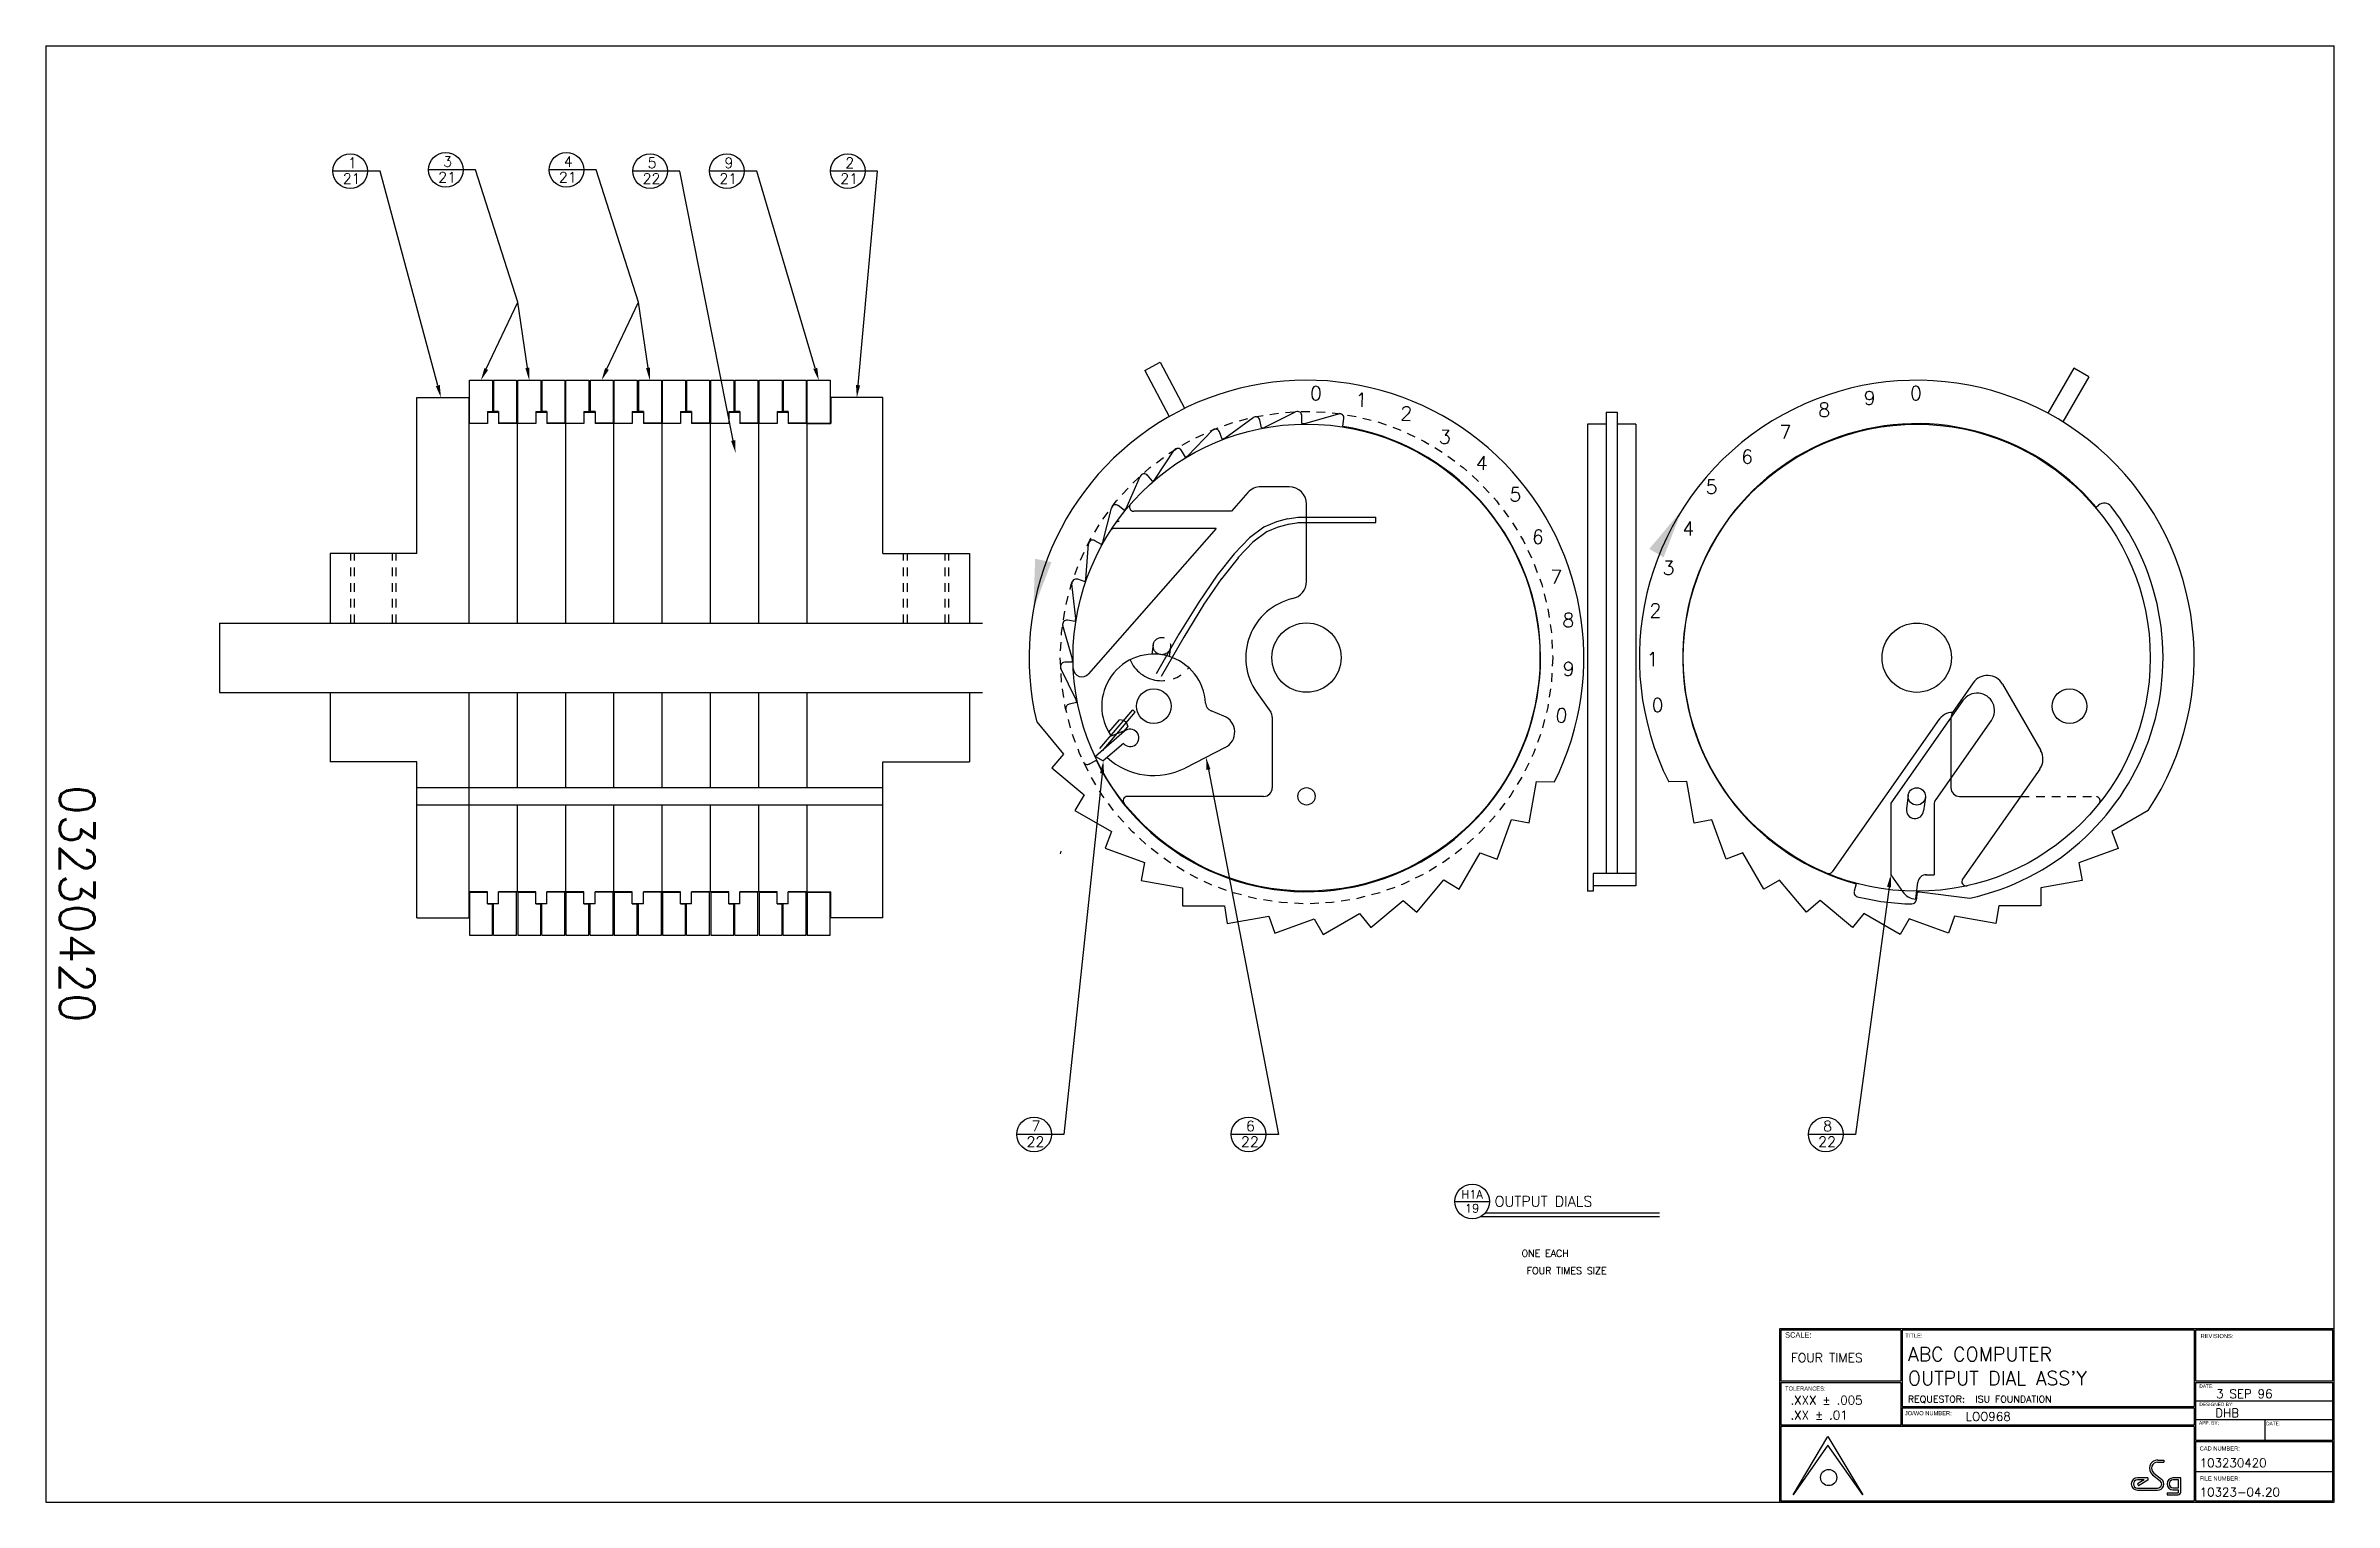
# Model space of a CAD drawing. Extents: x 0 to 33, y 0 to 21.
import ezdxf
from ezdxf.enums import TextEntityAlignment as Align

# ---------------------------------------------------------------- set-up
doc = ezdxf.new("R2010")
doc.units = 0
doc.header["$MEASUREMENT"] = 0
doc.linetypes.add('HIDDEN2', pattern=[0.1875, 0.125, -0.0625])
doc.linetypes.add('PHANTOM2', pattern=[1.25, 0.625, -0.125, 0.125, -0.125, 0.125, -0.125])
doc.layers.get('0').update_dxf_attribs({"linetype": 'CONTINUOUS'})
for name, color, linetype in [('BORDER', 5, 'CONTINUOUS'), ('DIM', 1, 'CONTINUOUS'), ('HATCH', 2, 'CONTINUOUS'), ('HIDDEN2', 6, 'HIDDEN2'), ('OBJECT', 3, 'CONTINUOUS'), ('TEXT', 1, 'CONTINUOUS')]:
    doc.layers.add(name, color=color, linetype=linetype)
doc.styles.add('ROMANS', font='romans')
doc.styles.add('SIMPLEX', font='SIMPLEX')
doc.styles.add('TITLE', font='italic')

# ---------------------------------------------------------------- blocks, each defined once
blk = doc.blocks.new('T-BLK')
for p, q in [((-7.8, 0.106), (-7.3, 0.949)), ((-7.3, 0.824), (-7.8, 0.106)), ((-7.3, 0.949), (-6.8, 0.106)), ((-6.8, 0.106), (-7.3, 0.824)), ((-2.689, 0.351), (-2.838, 0.351)), ((-2.689, 0.351), (-2.689, 0.316)), ((-2.621, 0.397), (-2.511, 0.308)), ((-2.603, 0.42), (-2.492, 0.332)), ((-2.547, 0.608), (-2.459, 0.608)), ((-2.547, 0.578), (-2.459, 0.578)), ((-2.459, 0.608), (-2.459, 0.578)), ((-2.214, 0.351), (-2.325, 0.351)), ((-2.214, 0.144), (-2.214, 0.351)), ((-2.739, 0.321), (-2.838, 0.321)), ((-2.739, 0.321), (-2.838, 0.263)), ((-2.838, 0.263), (-2.822, 0.237)), ((-2.838, 0.204), (-2.547, 0.204)), ((-2.838, 0.174), (-2.547, 0.174)), ((-2.689, 0.316), (-2.822, 0.237)), ((-2.411, 0.136), (-2.411, 0.106)), ((-2.411, 0.136), (-2.252, 0.136)), ((-2.411, 0.106), (-2.252, 0.106)), ((-2.244, 0.321), (-2.325, 0.321)), ((-2.325, 0.209), (-2.244, 0.209)), ((-2.325, 0.179), (-2.244, 0.179)), ((-2.244, 0.209), (-2.244, 0.321)), ((-2.244, 0.144), (-2.244, 0.179))]:
    blk.add_line(p, q)
blk.add_circle((-7.29, 0.356), 0.117)
for centre, radius, start, end in [((-2.838, 0.263), 0.0887, 90, 270), ((-2.547, 0.49), 0.119, 90, 231.3801), ((-2.547, 0.49), 0.0887, 90, 231.3801), ((-2.547, 0.263), 0.0887, 270, 51.3801), ((-2.325, 0.265), 0.086, 90, 270), ((-2.838, 0.263), 0.0587, 90, 270), ((-2.547, 0.263), 0.0587, 270, 51.3801), ((-2.325, 0.265), 0.056, 90, 270), ((-2.252, 0.144), 0.00793, 270, 0), ((-2.252, 0.144), 0.0379, 270, 0)]:
    blk.add_arc(centre, radius, start, end)
at = {"layer": 'BORDER'}
for p, q in [((-6.251, 2.48), (-6.251, 1.748)), ((-6.231, 2.48), (-6.231, 1.381)), ((-2.021, 2.48), (-2.021, 1.381)), ((-2.001, 2.48), (-2.001, 1.748)), ((-7.98, 1.748), (-6.251, 1.748)), ((-7.98, 1.728), (-6.251, 1.728)), ((-6.251, 1.728), (-6.251, 1.111)), ((-2.001, 1.748), (-0.02, 1.748)), ((-2.001, 1.728), (-0.02, 1.728)), ((-2.001, 1.728), (-2.001, 0.897)), ((-6.231, 1.381), (-2.021, 1.381)), ((-6.231, 1.361), (-2.021, 1.361)), ((-6.231, 1.361), (-6.231, 1.111)), ((-2.021, 1.361), (-2.021, 1.111)), ((-6.251, 1.111), (-7.98, 1.111)), ((-2.021, 1.091), (-7.98, 1.091)), ((-2.021, 1.111), (-6.231, 1.111)), ((-2.021, 1.091), (-2.021, 0.02)), ((-2.001, 0.897), (-0.02, 0.897)), ((-2.001, 0.877), (-0.02, 0.877)), ((-2.001, 0.877), (-2.001, 0.02))]:
    blk.add_line(p, q, dxfattribs=at)
for points in [[(0, 0), (0, 2.5), (-8, 2.5), (-8, 0), (0, 0)], [(-6.251, 2.48), (-7.98, 2.48), (-7.98, 1.748)], [(-2.021, 2.48), (-6.231, 2.48)], [(-0.02, 1.748), (-0.02, 2.48), (-2.001, 2.48)], [(-7.98, 1.728), (-7.98, 1.111)], [(-0.02, 0.897), (-0.02, 1.728)], [(-7.98, 1.091), (-7.98, 0.02), (-2.021, 0.02)], [(-0.02, 0.02), (-0.02, 0.877)], [(-2.001, 0.02), (-0.02, 0.02)]]:
    blk.add_lwpolyline(points, dxfattribs=at)
at = {"layer": 'TEXT', "color": 2}
for p, q in [((-0.02, 1.456), (-2.001, 1.456)), ((-2.001, 1.191), (-0.02, 1.191)), ((-1.001, 1.191), (-1.001, 0.897)), ((-2.001, 0.444), (-0.02, 0.444))]:
    blk.add_line(p, q, dxfattribs=at)
at = {"style": 'SIMPLEX'}
for s, height, p in [('.XXX %%P .005', 0.125, (-7.841, 1.408)), ('REQUESTOR:', 0.1, (-6.148, 1.436)), ('.XX %%P .01', 0.125, (-7.841, 1.194))]:
    blk.add_text(s, height=height, dxfattribs=at).set_placement(p)
for tag, p, height in [('DWG_:_ACT', (-7.836, 2.018), 0.13), ('FLINE_TITLE', (-6.147, 2.034), 0.2), ('SLINE_TITLE', (-6.147, 1.69), 0.2), ('REQUESTOR', (-5.176, 1.436), 0.1), ('DESN', (-1.715, 1.225), 0.125), ('DATE', (-1.704, 1.501), 0.125), ('J.O.N.', (-5.314, 1.174), 0.125), ('CAD_NUMBER', (-1.94, 0.505), 0.125), ('FILE_NUMBER', (-1.94, 0.084), 0.125)]:
    blk.add_attdef(tag, p, '', height=height, dxfattribs=at)
at = {"color": 7, "style": 'TITLE', "flags": 2}
for tag, p, height in [('TOP_LINE_LOGO', (-6.698, 0.767), 0.17), ('BOTTOM_LINE_LOGO', (-6.693, 0.147), 0.125)]:
    blk.add_attdef(tag, p, '', height=height, dxfattribs=at)
at = {"style": 'SIMPLEX', "flags": 2}
for tag, p, height in [('SECOND_LOGO_LINE', (-6.692, 0.384), 0.085), ('FIRST_LOGO_LINE', (-6.691, 0.542), 0.1)]:
    blk.add_attdef(tag, p, '', height=height, dxfattribs=at)
at = {"layer": 'TEXT'}
for s, height, p in [('SCALE:', 0.08, (-7.918, 2.372)), ('TITLE:', 0.06, (-6.186, 2.371)), ('REVISIONS:', 0.06, (-1.928, 2.366)), ('TOLERANCES:', 0.06, (-7.919, 1.609)), ('DATE:', 0.05, (-1.945, 1.648)), ('DESIGNED BY:', 0.05, (-1.945, 1.386)), ('JO/WO NUMBER:', 0.06, (-6.192, 1.254)), ('APP. BY:', 0.05, (-1.95, 1.12)), ('DATE:', 0.05, (-0.982, 1.11)), ('CAD NUMBER:', 0.06, (-1.941, 0.745)), ('FILE NUMBER:', 0.06, (-1.94, 0.312))]:
    blk.add_text(s, height=height, dxfattribs=at).set_placement(p)
blk = doc.blocks.new('P-TITLE')
at = {"layer": 'OBJECT'}
for p, q in [((-1.562, -0.638), (-1.062, -0.638)), ((1.387, -0.862), (-1.188, -0.862)), ((-1.113, -0.8), (1.387, -0.8))]:
    blk.add_line(p, q, dxfattribs=at)
blk.add_circle((-1.312, -0.638), 0.25, dxfattribs=at)
at = {"layer": 'OBJECT', "style": 'ROMANS'}
for tag, p in [('NO.', (-1.312, -0.538)), ('PAGE', (-1.312, -0.738))]:
    blk.add_attdef(tag, text='', height=0.12, dxfattribs=at).set_placement(p, align=Align.MIDDLE)
for tag, p, height in [('DESCRIPTION', (-0.988, -0.712), 0.15), ('#_REQUIRED', (-0.6, -1.438), 0.1), ('MATERIAL', (-0.325, -1.188), 0.1), ('SCALE', (-0.525, -1.688), 0.1)]:
    blk.add_attdef(tag, p, '', height=height, dxfattribs=at)
at = {"layer": 'OBJECT', "style": 'ROMANS', "flags": 2}
for tag, p in [('MATERIAL:', (-1.163, -1.188)), ('SCALE:', (-1.163, -1.688)), ('REQD:', (-1.163, -1.438))]:
    blk.add_attdef(tag, p, '', height=0.1, dxfattribs=at)

msp = doc.modelspace()

# ---------------------------------------------------------------- linework, layer by layer
for p, q in [((2.506, 12.677), (13.509, 12.677)), ((2.506, 11.677), (13.509, 11.677)), ((27.646, 11.56), (26.605, 10.078)), ((16.99, 11.335), (16.803, 11.411)), ((28.055, 11.273), (27.253, 10.13)), ((15.556, 11.116), (15.135, 10.754)), ((15.543, 10.94), (15.25, 10.688)), ((15.59, 11.137), (15.365, 11.044)), ((15.135, 10.754), (15.25, 10.688)), ((17.009, 10.881), (16.429, 10.586)), ((5.351, 10.303), (12.071, 10.303)), ((12.071, 10.053), (5.351, 10.053)), ((26.605, 10.078), (26.605, 9.048)), ((26.856, 10.193), (26.831, 9.999)), ((27.104, 10.161), (27.079, 9.967)), ((27.23, 10.059), (27.23, 9.048)), ((14.632, 9.348), (14.64, 9.388)), ((26.605, 9.048), (26.775, 8.804)), ((26.966, 8.698), (26.996, 8.939)), ((27.105, 9.048), (27.23, 9.048)), ((27.12, 9.048), (27.23, 9.048))]:
    msp.add_line(p, q)
for centre in [(18.18, 10.178), (26.98, 10.177), (26.98, 10.177)]:
    msp.add_circle(centre, 0.125)
for centre, radius, start, end in [((15.977, 11.478), 0.75, 3.2036, 215.3729), ((27.851, 11.416), 0.25, 324.9059, 144.9059), ((16.85, 11.527), 0.125, 183.2036, 247.8267), ((16.895, 11.104), 0.25, 296.9259, 67.8267), ((15.637, 11.021), 0.125, 220.7079, 130.7079), ((15.977, 11.478), 1, 227.8886, 296.9259), ((26.955, 9.983), 0.125, 172.788, 352.788), ((27.355, 10.059), 0.125, 144.9059, 180), ((27.12, 8.923), 0.125, 90, 172.788), ((26.98, 8.947), 0.25, 214.8597, 266.7329)]:
    msp.add_arc(centre, radius, start, end)
at = {"linetype": 'PHANTOM2'}
msp.add_arc((15.977, 11.478), 0.75, 81.9991, 82.6037, dxfattribs=at)
at = {"layer": 'BORDER'}
for p, q in [((0, 21), (0, 0)), ((0, 21), (33, 21)), ((33, 0), (33, 21)), ((0, 0), (33, 0))]:
    msp.add_line(p, q, dxfattribs=at)
at = {"layer": 'DIM'}
for p, q in [((6.457, 16.177), (6.789, 16.177)), ((6.457, 16.177), (6.457, 15.727)), ((6.789, 16.177), (6.789, 15.56)), ((7.153, 16.177), (7.153, 15.727)), ((7.153, 16.177), (7.485, 16.177)), ((7.485, 16.177), (7.485, 15.56)), ((7.849, 16.177), (7.849, 15.727)), ((7.849, 16.177), (8.181, 16.177)), ((8.181, 16.177), (8.181, 15.56)), ((8.545, 16.177), (8.545, 15.727)), ((8.545, 16.177), (8.877, 16.177)), ((8.877, 16.177), (8.877, 15.56)), ((9.241, 16.177), (9.241, 15.727)), ((9.241, 16.177), (9.573, 16.177)), ((9.573, 16.177), (9.573, 15.56)), ((9.937, 16.177), (9.937, 15.727)), ((9.937, 16.177), (10.269, 16.177)), ((10.269, 16.177), (10.269, 15.56)), ((10.633, 16.177), (10.633, 15.727)), ((10.633, 16.177), (10.965, 16.177)), ((10.965, 16.177), (10.965, 15.56)), ((29.247, 16.353), (28.872, 15.704)), ((29.463, 16.228), (29.088, 15.579)), ((29.463, 16.228), (29.247, 16.353)), ((6.529, 15.727), (6.457, 15.727)), ((6.529, 15.727), (6.529, 15.56)), ((6.789, 15.56), (6.529, 15.56)), ((7.225, 15.727), (7.153, 15.727)), ((7.225, 15.727), (7.225, 15.56)), ((7.485, 15.56), (7.225, 15.56)), ((7.921, 15.727), (7.849, 15.727)), ((7.921, 15.727), (7.921, 15.56)), ((8.181, 15.56), (7.921, 15.56)), ((8.617, 15.727), (8.545, 15.727)), ((8.617, 15.727), (8.617, 15.56)), ((8.877, 15.56), (8.617, 15.56)), ((9.313, 15.727), (9.241, 15.727)), ((9.313, 15.727), (9.313, 15.56)), ((9.573, 15.56), (9.313, 15.56)), ((10.009, 15.727), (9.937, 15.727)), ((10.009, 15.727), (10.009, 15.56)), ((10.269, 15.56), (10.009, 15.56)), ((10.705, 15.727), (10.633, 15.727)), ((10.705, 15.727), (10.705, 15.56)), ((10.965, 15.56), (10.705, 15.56)), ((29.565, 14.347), (29.602, 14.378)), ((23.663, 10.39), (23.403, 10.387)), ((23.768, 9.793), (23.663, 10.39)), ((30.319, 9.974), (29.794, 9.671)), ((24.024, 9.841), (23.768, 9.793)), ((24.231, 9.272), (24.024, 9.841)), ((29.794, 9.671), (29.885, 9.428)), ((24.474, 9.363), (24.231, 9.272)), ((24.777, 8.838), (24.474, 9.363)), ((29.885, 9.428), (29.316, 9.221)), ((25.001, 8.97), (24.777, 8.838)), ((25.39, 8.507), (25.001, 8.97)), ((26.106, 8.917), (26.077, 8.809)), ((29.364, 8.965), (28.768, 8.86)), ((29.316, 9.221), (29.364, 8.965)), ((6.457, 8.177), (6.457, 8.627)), ((6.529, 8.627), (6.457, 8.627)), ((6.529, 8.627), (6.529, 8.794)), ((6.789, 8.794), (6.529, 8.794)), ((6.789, 8.177), (6.789, 8.794)), ((7.153, 8.177), (7.153, 8.627)), ((7.225, 8.627), (7.153, 8.627)), ((7.225, 8.627), (7.225, 8.794)), ((7.485, 8.794), (7.225, 8.794)), ((7.485, 8.177), (7.485, 8.794)), ((7.849, 8.177), (7.849, 8.627)), ((7.921, 8.627), (7.849, 8.627)), ((7.921, 8.627), (7.921, 8.794)), ((8.181, 8.794), (7.921, 8.794)), ((8.181, 8.177), (8.181, 8.794)), ((8.545, 8.177), (8.545, 8.627)), ((8.617, 8.627), (8.545, 8.627)), ((8.617, 8.627), (8.617, 8.794)), ((8.877, 8.794), (8.617, 8.794)), ((8.877, 8.177), (8.877, 8.794)), ((9.241, 8.177), (9.241, 8.627)), ((9.313, 8.627), (9.241, 8.627)), ((9.573, 8.794), (9.313, 8.794)), ((9.313, 8.627), (9.313, 8.794)), ((9.573, 8.177), (9.573, 8.794)), ((9.937, 8.177), (9.937, 8.627)), ((10.009, 8.627), (9.937, 8.627)), ((10.009, 8.627), (10.009, 8.794)), ((10.269, 8.794), (10.009, 8.794)), ((10.269, 8.177), (10.269, 8.794)), ((10.633, 8.177), (10.633, 8.627)), ((10.705, 8.627), (10.633, 8.627)), ((10.705, 8.627), (10.705, 8.794)), ((10.965, 8.794), (10.705, 8.794)), ((10.965, 8.177), (10.965, 8.794)), ((25.588, 8.676), (25.39, 8.507)), ((26.052, 8.286), (25.588, 8.676)), ((26.988, 8.802), (26.972, 8.677)), ((26.988, 8.802), (27.02, 8.802)), ((27.02, 8.802), (27.746, 8.71)), ((28.164, 8.6), (28.121, 8.343)), ((28.77, 8.6), (28.164, 8.6)), ((28.768, 8.86), (28.77, 8.6)), ((26.217, 8.487), (26.052, 8.286)), ((26.741, 8.184), (26.217, 8.487)), ((26.869, 8.411), (26.741, 8.184)), ((27.438, 8.203), (26.869, 8.411)), ((27.525, 8.449), (27.438, 8.203)), ((28.121, 8.343), (27.525, 8.449)), ((6.457, 8.177), (6.789, 8.177)), ((7.153, 8.177), (7.485, 8.177)), ((7.849, 8.177), (8.181, 8.177)), ((8.545, 8.177), (8.877, 8.177)), ((9.241, 8.177), (9.573, 8.177)), ((9.937, 8.177), (10.269, 8.177)), ((10.633, 8.177), (10.965, 8.177))]:
    msp.add_line(p, q, dxfattribs=at)
msp.add_circle((26.98, 12.177), 0.5, dxfattribs=at)
for centre, radius, start, end in [((26.98, 12.177), 4, 326.5815, 206.5815), ((26.98, 12.177), 3.375, 40, 255), ((26.98, 12.177), 3.551, 282.4609, 37.9088), ((29.683, 14.282), 0.125, 37.9088, 130), ((26.138, 8.792), 0.0625, 165, 256.0267), ((26.98, 12.177), 3.551, 256.0267, 268.8615), ((26.911, 8.69), 0.0625, 268.8615, 352.788)]:
    msp.add_arc(centre, radius, start, end, dxfattribs=at)
at = {"layer": 'DIM', "color": 3}
msp.add_solid([(23.329, 13.624), (23.123, 13.746), (23.593, 14.305)], dxfattribs=at)
at = {"layer": 'HATCH'}
for p, q in [((6.369, 15.552), (6.101, 15.552)), ((6.369, 15.719), (6.529, 15.719)), ((6.369, 15.669), (6.369, 15.552)), ((6.529, 15.669), (6.529, 15.552)), ((6.797, 15.552), (6.529, 15.552)), ((6.797, 15.552), (6.797, 12.677)), ((7.065, 15.552), (6.797, 15.552)), ((7.065, 15.719), (7.225, 15.719)), ((7.065, 15.669), (7.065, 15.552)), ((7.225, 15.669), (7.225, 15.552)), ((7.493, 15.552), (7.225, 15.552)), ((7.493, 15.552), (7.493, 12.677)), ((7.761, 15.552), (7.493, 15.552)), ((7.761, 15.719), (7.921, 15.719)), ((7.761, 15.669), (7.761, 15.552)), ((7.921, 15.669), (7.921, 15.552)), ((8.189, 15.552), (7.921, 15.552)), ((8.189, 15.552), (8.189, 12.677)), ((8.457, 15.552), (8.189, 15.552)), ((8.457, 15.719), (8.617, 15.719)), ((8.457, 15.669), (8.457, 15.552)), ((8.617, 15.669), (8.617, 15.552)), ((8.885, 15.552), (8.617, 15.552)), ((8.885, 15.552), (8.885, 12.677)), ((9.153, 15.552), (8.885, 15.552)), ((9.153, 15.719), (9.313, 15.719)), ((9.153, 15.669), (9.153, 15.552)), ((9.313, 15.669), (9.313, 15.552)), ((9.581, 15.552), (9.313, 15.552)), ((9.581, 15.552), (9.581, 12.677)), ((9.849, 15.552), (9.581, 15.552)), ((9.849, 15.719), (10.009, 15.719)), ((9.849, 15.669), (9.849, 15.552)), ((10.009, 15.669), (10.009, 15.552)), ((10.277, 15.552), (10.009, 15.552)), ((10.277, 15.552), (10.277, 12.677)), ((10.545, 15.552), (10.277, 15.552)), ((10.545, 15.719), (10.705, 15.719)), ((10.545, 15.669), (10.545, 15.552)), ((10.705, 15.669), (10.705, 15.552)), ((10.973, 15.552), (10.705, 15.552)), ((10.973, 15.552), (10.973, 12.677)), ((22.232, 15.544), (22.232, 8.81)), ((22.5, 15.544), (22.232, 15.544)), ((22.5, 15.719), (22.5, 9.065)), ((22.5, 15.719), (22.66, 15.719)), ((22.66, 15.719), (22.66, 9.065)), ((22.928, 15.544), (22.66, 15.544)), ((22.928, 15.544), (22.928, 8.888)), ((17.335, 14.557), (17.099, 14.289)), ((17.93, 14.642), (17.523, 14.642)), ((17.099, 14.289), (15.691, 14.289)), ((17.908, 14.181), (18.055, 14.204)), ((18.055, 14.204), (18.18, 14.204)), ((18.18, 13.275), (18.18, 14.392)), ((18.18, 14.204), (19.18, 14.204)), ((19.18, 14.124), (19.18, 14.204)), ((16.879, 14.039), (15.035, 11.944)), ((16.879, 14.039), (15.408, 14.039)), ((17.359, 13.905), (17.135, 13.674)), ((17.564, 14.059), (17.359, 13.905)), ((17.612, 13.995), (17.407, 13.841)), ((17.749, 14.135), (17.564, 14.059)), ((17.78, 14.062), (17.595, 13.985)), ((17.908, 14.181), (17.749, 14.135)), ((17.93, 14.104), (17.771, 14.059)), ((17.92, 14.102), (18.068, 14.125)), ((18.055, 14.124), (18.18, 14.124)), ((18.18, 14.124), (19.18, 14.124)), ((17.135, 13.674), (16.89, 13.365)), ((17.197, 13.624), (16.953, 13.315)), ((17.417, 13.85), (17.192, 13.618)), ((16.89, 13.365), (16.626, 12.979)), ((16.956, 13.32), (16.692, 12.934)), ((16.626, 12.979), (16.341, 12.515)), ((16.694, 12.937), (16.409, 12.473)), ((16.341, 12.515), (16.014, 11.946)), ((16.411, 12.475), (16.084, 11.906)), ((6.797, 11.677), (6.797, 10.303)), ((7.493, 11.677), (7.493, 10.303)), ((8.189, 11.677), (8.189, 10.303)), ((8.885, 11.677), (8.885, 10.303)), ((9.581, 11.677), (9.581, 10.303)), ((10.277, 11.677), (10.277, 10.303)), ((10.973, 11.677), (10.973, 10.303)), ((17.464, 11.675), (17.665, 11.39)), ((27.794, 11.814), (27.495, 11.389)), ((28.215, 11.796), (28.767, 10.841)), ((15.202, 10.866), (15.674, 11.424)), ((15.239, 10.835), (15.711, 11.393)), ((15.328, 11.102), (15.481, 11.283)), ((15.545, 11.271), (15.481, 11.283)), ((15.582, 11.24), (15.545, 11.271)), ((15.582, 11.24), (15.603, 11.18)), ((15.674, 11.424), (15.711, 11.393)), ((17.687, 11.318), (17.687, 10.302)), ((27.304, 11.29), (25.759, 9.091)), ((27.473, 11.317), (27.473, 10.301)), ((15.552, 11.119), (15.603, 11.18)), ((28.755, 10.572), (27.64, 8.986)), ((6.797, 10.053), (6.797, 8.802)), ((7.493, 10.053), (7.493, 8.802)), ((8.189, 10.053), (8.189, 8.802)), ((8.885, 10.053), (8.885, 8.802)), ((9.581, 10.053), (9.581, 8.802)), ((10.277, 10.053), (10.277, 8.802)), ((10.973, 10.053), (10.973, 8.802)), ((17.562, 10.177), (15.599, 10.177)), ((27.598, 10.176), (28.476, 10.176)), ((22.312, 9.065), (22.312, 8.81)), ((22.928, 9.065), (22.312, 9.065)), ((6.369, 8.802), (6.101, 8.802)), ((6.369, 8.685), (6.369, 8.802)), ((6.369, 8.635), (6.529, 8.635)), ((6.529, 8.685), (6.529, 8.802)), ((6.797, 8.802), (6.529, 8.802)), ((7.065, 8.802), (6.797, 8.802)), ((7.065, 8.685), (7.065, 8.802)), ((7.065, 8.635), (7.225, 8.635)), ((7.493, 8.802), (7.225, 8.802)), ((7.225, 8.685), (7.225, 8.802)), ((7.761, 8.802), (7.493, 8.802)), ((7.761, 8.685), (7.761, 8.802)), ((7.761, 8.635), (7.921, 8.635)), ((8.189, 8.802), (7.921, 8.802)), ((7.921, 8.685), (7.921, 8.802)), ((8.457, 8.802), (8.189, 8.802)), ((8.457, 8.685), (8.457, 8.802)), ((8.457, 8.635), (8.617, 8.635)), ((8.885, 8.802), (8.617, 8.802)), ((8.617, 8.685), (8.617, 8.802)), ((9.153, 8.802), (8.885, 8.802)), ((9.153, 8.685), (9.153, 8.802)), ((9.153, 8.635), (9.313, 8.635)), ((9.581, 8.802), (9.313, 8.802)), ((9.313, 8.685), (9.313, 8.802)), ((9.849, 8.802), (9.581, 8.802)), ((9.849, 8.685), (9.849, 8.802)), ((9.849, 8.635), (10.009, 8.635)), ((10.277, 8.802), (10.009, 8.802)), ((10.009, 8.685), (10.009, 8.802)), ((10.545, 8.802), (10.277, 8.802)), ((10.545, 8.685), (10.545, 8.802)), ((10.545, 8.635), (10.705, 8.635)), ((10.973, 8.802), (10.705, 8.802)), ((10.705, 8.685), (10.705, 8.802)), ((22.312, 8.81), (22.232, 8.81)), ((22.928, 8.888), (22.312, 8.888))]:
    msp.add_line(p, q, dxfattribs=at)
for centre, radius in [((18.18, 12.178), 3.367), ((26.98, 12.177), 3.367), ((18.18, 12.178), 0.5), ((26.98, 12.177), 0.5), ((15.977, 11.478), 0.25), ((29.183, 11.477), 0.25)]:
    msp.add_circle(centre, radius, dxfattribs=at)
for centre, radius, start, end in [((17.523, 14.392), 0.25, 90, 138.6558), ((17.93, 14.392), 0.25, 0, 90), ((15.691, 14.352), 0.0625, 138.877, 270), ((15.408, 13.977), 0.0625, 90, 147.0302), ((15.477, 14.079), 0.0625, 87.8642, 144.8945), ((15.477, 14.079), 0.0625, 87.8642, 144.8945), ((17.93, 13.275), 0.25, 281.537, 0), ((18.18, 12.178), 0.875, 103.213, 215.0941), ((14.942, 12.026), 0.125, 182.6875, 318.6558), ((27.999, 11.671), 0.25, 30, 144.9059), ((17.562, 11.318), 0.125, 0, 35.0941), ((27.503, 11.139), 0.25, 91.7305, 146.9441), ((27.598, 11.317), 0.125, 144.9059, 180), ((28.55, 10.716), 0.25, 324.9059, 30), ((17.562, 10.302), 0.125, 270, 0), ((27.598, 10.301), 0.125, 180, 270), ((15.599, 10.114), 0.0625, 90, 218.6545), ((25.708, 9.127), 0.0625, 247.3575, 324.9059), ((27.692, 8.95), 0.0625, 144.9059, 282.4359)]:
    msp.add_arc(centre, radius, start, end, dxfattribs=at)
at = {"layer": 'HIDDEN2'}
for p, q in [((4.398, 12.677), (4.398, 13.677)), ((4.454, 12.677), (4.454, 13.677)), ((4.998, 12.677), (4.998, 13.677)), ((5.054, 12.677), (5.054, 13.677)), ((12.368, 12.677), (12.368, 13.677)), ((12.424, 12.677), (12.424, 13.677)), ((12.968, 12.677), (12.968, 13.677)), ((13.024, 12.677), (13.024, 13.677)), ((28.476, 10.176), (29.561, 10.176))]:
    msp.add_line(p, q, dxfattribs=at)
at = {"layer": 'HIDDEN2', "linetype": 'PHANTOM2'}
for p, q in [((15.97, 12.362), (15.952, 12.228)), ((16.218, 12.328), (16.199, 12.194))]:
    msp.add_line(p, q, dxfattribs=at)
at = {"layer": 'HIDDEN2'}
msp.add_circle((18.18, 12.178), 3.551, dxfattribs=at)
at = {"layer": 'HIDDEN2', "linetype": 'PHANTOM2'}
msp.add_circle((16.094, 12.345), 0.125, dxfattribs=at)
msp.add_arc((16.094, 12.345), 0.5, 203.4831, 321.1197, dxfattribs=at)
at = {"layer": 'HIDDEN2'}
msp.add_arc((29.561, 10.113), 0.0625, 321.3455, 90, dxfattribs=at)
at = {"layer": 'OBJECT'}
for p, q in [((6.109, 16.177), (6.441, 16.177)), ((6.109, 15.56), (6.109, 16.177)), ((6.441, 16.177), (6.441, 15.727)), ((6.805, 16.177), (7.137, 16.177)), ((6.805, 15.56), (6.805, 16.177)), ((7.137, 16.177), (7.137, 15.727)), ((7.501, 16.177), (7.833, 16.177)), ((7.501, 15.56), (7.501, 16.177)), ((7.833, 16.177), (7.833, 15.727)), ((8.197, 16.177), (8.529, 16.177)), ((8.197, 15.56), (8.197, 16.177)), ((8.529, 16.177), (8.529, 15.727)), ((8.893, 16.177), (9.225, 16.177)), ((8.893, 15.56), (8.893, 16.177)), ((9.225, 16.177), (9.225, 15.727)), ((9.589, 16.177), (9.921, 16.177)), ((9.589, 15.56), (9.589, 16.177)), ((9.921, 16.177), (9.921, 15.727)), ((10.285, 16.177), (10.617, 16.177)), ((10.285, 15.56), (10.285, 16.177)), ((10.617, 16.177), (10.617, 15.727)), ((10.981, 16.177), (11.313, 16.177)), ((10.981, 15.56), (10.981, 16.177)), ((11.313, 16.177), (11.313, 15.56)), ((15.849, 16.319), (16.07, 16.436)), ((15.849, 16.319), (16.2, 15.656)), ((16.07, 16.436), (16.421, 15.773)), ((5.351, 15.927), (6.101, 15.927)), ((5.351, 13.677), (5.351, 15.927)), ((6.101, 15.927), (6.101, 12.677)), ((12.071, 15.927), (11.321, 15.927)), ((11.321, 15.927), (11.321, 15.552)), ((12.071, 13.677), (12.071, 15.927)), ((6.109, 15.56), (6.369, 15.56)), ((6.369, 15.727), (6.369, 15.56)), ((6.369, 15.727), (6.441, 15.727)), ((6.805, 15.56), (7.065, 15.56)), ((7.065, 15.727), (7.137, 15.727)), ((7.065, 15.727), (7.065, 15.56)), ((7.501, 15.56), (7.761, 15.56)), ((7.761, 15.727), (7.833, 15.727)), ((7.761, 15.727), (7.761, 15.56)), ((8.197, 15.56), (8.457, 15.56)), ((8.457, 15.727), (8.529, 15.727)), ((8.457, 15.727), (8.457, 15.56)), ((8.893, 15.56), (9.153, 15.56)), ((9.153, 15.727), (9.225, 15.727)), ((9.153, 15.727), (9.153, 15.56)), ((9.589, 15.56), (9.849, 15.56)), ((9.849, 15.727), (9.921, 15.727)), ((9.849, 15.727), (9.849, 15.56)), ((10.285, 15.56), (10.545, 15.56)), ((10.545, 15.727), (10.617, 15.727)), ((10.545, 15.727), (10.545, 15.56)), ((10.973, 15.552), (11.321, 15.552)), ((10.981, 15.56), (11.313, 15.56)), ((17.003, 15.342), (17.411, 15.639)), ((17.53, 15.49), (17.509, 15.601)), ((17.57, 15.498), (18.023, 15.72)), ((18.115, 15.553), (18.113, 15.665)), ((18.115, 15.553), (18.155, 15.554)), ((18.155, 15.554), (18.641, 15.694)), ((18.702, 15.513), (18.72, 15.624)), ((16.471, 15.089), (16.821, 15.453)), ((16.965, 15.327), (16.925, 15.432)), ((16.965, 15.327), (17.003, 15.342)), ((17.53, 15.49), (17.57, 15.498)), ((15.992, 14.748), (16.273, 15.167)), ((16.437, 15.068), (16.379, 15.165)), ((16.437, 15.068), (16.471, 15.089)), ((15.579, 14.329), (15.783, 14.791)), ((15.961, 14.722), (15.888, 14.807)), ((15.961, 14.722), (15.992, 14.748)), ((15.245, 13.845), (15.366, 14.335)), ((15.554, 14.298), (15.466, 14.369)), ((15.554, 14.298), (15.579, 14.329)), ((15.225, 13.81), (15.127, 13.864)), ((5.351, 13.677), (4.101, 13.677)), ((4.101, 13.677), (4.101, 12.677)), ((12.071, 13.677), (13.321, 13.677)), ((13.321, 13.677), (13.321, 12.677)), ((15, 13.31), (15.034, 13.814)), ((15.225, 13.81), (15.245, 13.845)), ((14.852, 12.74), (14.798, 13.242)), ((14.987, 13.272), (14.881, 13.308)), ((14.987, 13.272), (15, 13.31)), ((2.506, 12.677), (2.506, 11.677)), ((14.805, 12.154), (14.665, 12.639)), ((14.846, 12.701), (14.735, 12.718)), ((14.846, 12.701), (14.852, 12.74)), ((14.86, 11.568), (14.638, 12.022)), ((14.806, 12.114), (14.693, 12.112)), ((14.806, 12.114), (14.805, 12.154)), ((4.101, 11.677), (4.101, 10.677)), ((6.101, 11.677), (6.101, 8.427)), ((13.321, 11.677), (13.321, 10.677)), ((14.868, 11.529), (14.86, 11.568)), ((14.289, 11.25), (14.678, 10.786)), ((14.868, 11.529), (14.758, 11.507)), ((5.351, 10.677), (4.101, 10.677)), ((5.351, 8.427), (5.351, 10.677)), ((12.071, 8.427), (12.071, 10.677)), ((12.071, 10.677), (13.321, 10.677)), ((14.678, 10.786), (14.51, 10.589)), ((14.51, 10.589), (14.973, 10.199)), ((15.149, 10.694), (15.048, 10.644)), ((21.392, 9.795), (21.497, 10.391)), ((21.497, 10.391), (21.757, 10.389)), ((14.973, 10.199), (14.841, 9.975)), ((14.841, 9.975), (15.366, 9.673)), ((15.366, 9.673), (15.275, 9.429)), ((20.929, 9.273), (21.136, 9.842)), ((21.136, 9.842), (21.392, 9.795)), ((15.275, 9.429), (15.844, 9.222)), ((20.383, 8.84), (20.686, 9.364)), ((20.686, 9.364), (20.929, 9.273)), ((15.844, 9.222), (15.796, 8.966)), ((15.796, 8.966), (16.392, 8.861)), ((19.77, 8.508), (20.159, 8.972)), ((20.159, 8.972), (20.383, 8.84)), ((6.109, 8.794), (6.109, 8.177)), ((6.109, 8.794), (6.369, 8.794)), ((6.369, 8.627), (6.369, 8.794)), ((6.369, 8.627), (6.441, 8.627)), ((6.441, 8.177), (6.441, 8.627)), ((6.805, 8.794), (6.805, 8.177)), ((6.805, 8.794), (7.065, 8.794)), ((7.065, 8.627), (7.065, 8.794)), ((7.065, 8.627), (7.137, 8.627)), ((7.137, 8.177), (7.137, 8.627)), ((7.501, 8.794), (7.501, 8.177)), ((7.501, 8.794), (7.761, 8.794)), ((7.761, 8.627), (7.761, 8.794)), ((7.761, 8.627), (7.833, 8.627)), ((7.833, 8.177), (7.833, 8.627)), ((8.197, 8.794), (8.197, 8.177)), ((8.197, 8.794), (8.457, 8.794)), ((8.457, 8.627), (8.457, 8.794)), ((8.457, 8.627), (8.529, 8.627)), ((8.529, 8.177), (8.529, 8.627)), ((8.893, 8.794), (8.893, 8.177)), ((8.893, 8.794), (9.153, 8.794)), ((9.153, 8.627), (9.153, 8.794)), ((9.153, 8.627), (9.225, 8.627)), ((9.225, 8.177), (9.225, 8.627)), ((9.589, 8.794), (9.589, 8.177)), ((9.589, 8.794), (9.849, 8.794)), ((9.849, 8.627), (9.849, 8.794)), ((9.849, 8.627), (9.921, 8.627)), ((9.921, 8.177), (9.921, 8.627)), ((10.285, 8.794), (10.285, 8.177)), ((10.285, 8.794), (10.545, 8.794)), ((10.545, 8.627), (10.545, 8.794)), ((10.545, 8.627), (10.617, 8.627)), ((10.617, 8.177), (10.617, 8.627)), ((10.973, 8.802), (11.321, 8.802)), ((10.981, 8.794), (10.981, 8.177)), ((10.981, 8.794), (11.313, 8.794)), ((11.313, 8.177), (11.313, 8.794)), ((11.321, 8.427), (11.321, 8.802)), ((16.392, 8.861), (16.39, 8.601)), ((16.39, 8.601), (16.996, 8.601)), ((16.996, 8.601), (17.038, 8.345)), ((19.108, 8.288), (19.572, 8.677)), ((19.572, 8.677), (19.77, 8.508)), ((5.351, 8.427), (6.101, 8.427)), ((12.071, 8.427), (11.321, 8.427)), ((17.038, 8.345), (17.635, 8.45)), ((17.635, 8.45), (17.722, 8.205)), ((17.722, 8.205), (18.291, 8.412)), ((18.291, 8.412), (18.419, 8.186)), ((18.419, 8.186), (18.943, 8.488)), ((18.943, 8.488), (19.108, 8.288)), ((6.109, 8.177), (6.441, 8.177)), ((6.805, 8.177), (7.137, 8.177)), ((7.501, 8.177), (7.833, 8.177)), ((8.197, 8.177), (8.529, 8.177)), ((8.893, 8.177), (9.225, 8.177)), ((9.589, 8.177), (9.921, 8.177)), ((10.285, 8.177), (10.617, 8.177)), ((10.981, 8.177), (11.313, 8.177))]:
    msp.add_line(p, q, dxfattribs=at)
msp.add_circle((18.18, 12.178), 0.5, dxfattribs=at)
for centre, radius, start, end in [((18.18, 12.178), 4, 333.4185, 193.4185), ((18.18, 12.178), 3.375, 205.9788, 81.0978), ((17.447, 15.589), 0.0625, 11.0978, 126.0978), ((18.051, 15.664), 0.0625, 1.0978, 116.0978), ((18.658, 15.634), 0.0625, 351.0978, 106.0978), ((16.325, 15.132), 0.0625, 31.0978, 146.0978), ((16.866, 15.41), 0.0625, 21.0978, 136.0978), ((15.84, 14.765), 0.0625, 41.0978, 156.0978), ((15.427, 14.32), 0.0625, 51.0978, 166.0978), ((15.097, 13.809), 0.0625, 61.0978, 176.0978), ((14.86, 13.249), 0.0625, 71.0978, 186.0978), ((14.725, 12.656), 0.0625, 81.0978, 196.0978), ((14.694, 12.049), 0.0625, 91.0978, 206.0978), ((14.77, 11.446), 0.0625, 101.0978, 192.1245), ((15.021, 10.7), 0.0625, 205.0711, 296.0978)]:
    msp.add_arc(centre, radius, start, end, dxfattribs=at)
at = {"layer": 'OBJECT', "color": 3}
msp.add_solid([(14.502, 13.555), (14.267, 13.603), (14.241, 12.873)], dxfattribs=at)
at = {"layer": 'TEXT', "color": 1}
for p, q in [((4.821, 19.193), (4.141, 19.193)), ((5.653, 16.101), (4.821, 19.193)), ((6.198, 19.211), (5.518, 19.211)), ((6.806, 17.302), (6.198, 19.211)), ((7.938, 19.211), (7.258, 19.211)), ((8.546, 17.302), (7.938, 19.211)), ((9.145, 19.193), (8.465, 19.193)), ((9.145, 19.193), (8.965, 19.193)), ((9.913, 15.308), (9.145, 19.193)), ((10.252, 19.193), (9.572, 19.193)), ((11.096, 16.35), (10.252, 19.193)), ((11.995, 19.193), (11.315, 19.193)), ((11.713, 16.106), (11.995, 19.193)), ((6.352, 16.34), (6.806, 17.302)), ((6.945, 16.355), (6.806, 17.302)), ((8.092, 16.34), (8.546, 17.302)), ((8.685, 16.355), (8.546, 17.302)), ((16.766, 10.563), (17.774, 5.304)), ((15.232, 10.509), (14.681, 5.304)), ((26.581, 8.87), (26.097, 5.304)), ((14.681, 5.304), (14.001, 5.304)), ((17.774, 5.304), (17.094, 5.304)), ((26.097, 5.304), (25.417, 5.304))]:
    msp.add_line(p, q, dxfattribs=at)
at = {"layer": 'TEXT'}
for centre in [(4.391, 19.193), (5.768, 19.211), (7.508, 19.211), (8.715, 19.193), (9.822, 19.193), (11.565, 19.193), (14.251, 5.304), (17.344, 5.304), (25.667, 5.304)]:
    msp.add_circle(centre, 0.25, dxfattribs=at)
at = {"layer": 'TEXT', "color": 1}
for points in [[(6.379, 16.327), (6.325, 16.353), (6.275, 16.177)], [(6.975, 16.36), (6.916, 16.351), (6.971, 16.177)], [(8.119, 16.327), (8.065, 16.353), (8.015, 16.177)], [(8.715, 16.36), (8.656, 16.351), (8.711, 16.177)], [(11.125, 16.358), (11.067, 16.341), (11.147, 16.177)], [(5.682, 16.109), (5.624, 16.093), (5.699, 15.927)], [(11.743, 16.104), (11.683, 16.109), (11.696, 15.927)], [(9.942, 15.314), (9.883, 15.302), (9.947, 15.131)], [(15.202, 10.513), (15.261, 10.506), (15.25, 10.688)], [(16.736, 10.558), (16.795, 10.569), (16.732, 10.74)], [(26.551, 8.874), (26.61, 8.866), (26.605, 9.048)]]:
    msp.add_solid(points, dxfattribs=at)

# ---------------------------------------------------------------- block references
at = {"layer": 'BORDER'}
ref = msp.add_blockref('P-TITLE', (21.881, 4.975), dxfattribs=at)
ref.add_attrib('SCALE', 'FOUR TIMES SIZE', (21.356, 3.288), dxfattribs={"layer": 'OBJECT', "height": 0.1, "style": 'ROMANS'})
ref.add_attrib('#_REQUIRED', 'ONE EACH', (21.281, 3.537), dxfattribs={"layer": 'OBJECT', "height": 0.1, "style": 'ROMANS'})
ref.add_attrib('NO.', 'H1A', dxfattribs={"layer": 'OBJECT', "height": 0.12, "style": 'ROMANS'}).set_placement((20.568, 4.438), align=Align.MIDDLE)
ref.add_attrib('DESCRIPTION', 'OUTPUT DIALS', (20.893, 4.263), dxfattribs={"layer": 'OBJECT', "height": 0.15, "style": 'ROMANS'})
ref.add_attrib('PAGE', '19', dxfattribs={"layer": 'OBJECT', "height": 0.12, "style": 'ROMANS'}).set_placement((20.568, 4.238), align=Align.MIDDLE)
at = {"layer": 'DIM'}
ref = msp.add_blockref('T-BLK', (33, 0), dxfattribs=at)
ref.add_attrib('FLINE_TITLE', 'ABC COMPUTER', (26.853, 2.034), dxfattribs={"layer": '0', "height": 0.2, "style": 'SIMPLEX'})
ref.add_attrib('SLINE_TITLE', "OUTPUT DIAL ASS'Y", (26.853, 1.69), dxfattribs={"layer": '0', "height": 0.2, "style": 'SIMPLEX'})
ref.add_attrib('DWG_:_ACT', 'FOUR TIMES', (25.164, 2.018), dxfattribs={"layer": '0', "height": 0.13, "style": 'SIMPLEX'})
ref.add_attrib('CAD_NUMBER', '103230420', (31.06, 0.505), dxfattribs={"layer": '0', "height": 0.125, "style": 'SIMPLEX'})
ref.add_attrib('FILE_NUMBER', '10323-04.20', (31.06, 0.084), dxfattribs={"layer": '0', "height": 0.125, "style": 'SIMPLEX'})
ref.add_attrib('REQUESTOR', 'ISU FOUNDATION', (27.824, 1.436), dxfattribs={"layer": '0', "height": 0.1, "style": 'SIMPLEX'})
ref.add_attrib('J.O.N.', 'LOO968', (27.686, 1.174), dxfattribs={"layer": '0', "height": 0.125, "style": 'SIMPLEX'})
ref.add_attrib('DATE', '3 SEP 96', (31.296, 1.501), dxfattribs={"layer": '0', "height": 0.125, "style": 'SIMPLEX'})
ref.add_attrib('DESN', 'DHB', (31.285, 1.225), dxfattribs={"layer": '0', "height": 0.125, "style": 'SIMPLEX'})

# ---------------------------------------------------------------- texts
at = {"layer": 'DIM', "style": 'SIMPLEX'}
for s, p in [('8', (25.56, 15.65)), ('9', (26.215, 15.821)), ('0', (26.882, 15.891)), ('7', (25.001, 15.331)), ('6', (24.448, 14.975)), ('5', (23.936, 14.54)), ('4', (23.599, 13.941)), ('3', (23.315, 13.373)), ('2', (23.125, 12.757)), ('1', (23.084, 12.055))]:
    msp.add_text(s, height=0.2, dxfattribs=at).set_placement(p)
at = {"layer": 'OBJECT', "style": 'SIMPLEX'}
for s, height, rotation, p in [('0', 0.2, 357.8642, (18.227, 15.893)), ('1', 0.2, 357.8642, (18.882, 15.799)), ('2', 0.2, 357.8642, (19.53, 15.603)), ('3', 0.2, 357.8642, (20.087, 15.264)), ('4', 0.2, 357.8642, (20.617, 14.888)), ('5', 0.2, 357.8642, (21.103, 14.434)), ('6', 0.2, 357.8642, (21.427, 13.823)), ('7', 0.2, 357.8642, (21.689, 13.244)), ('8', 0.2, 357.8642, (21.866, 12.622)), ('9', 0.2, 357.8642, (21.87, 11.919)), ('0', 0.2, 0.0746, (23.157, 11.394)), ('0', 0.2, 175.1441, (21.951, 11.437)), ('03230420', 0.5, 270, (0.202, 10.343))]:
    msp.add_text(s, height=height, rotation=rotation, dxfattribs=at).set_placement(p)
at = {"layer": 'TEXT', "style": 'SIMPLEX'}
for s, p in [('21', (4.283, 19.01)), ('1', (4.355, 19.237)), ('21', (5.659, 19.028)), ('3', (5.731, 19.255)), ('21', (7.399, 19.028)), ('4', (7.471, 19.255)), ('22', (8.606, 19.01)), ('5', (8.679, 19.237)), ('21', (9.713, 19.01)), ('9', (9.785, 19.237)), ('21', (11.457, 19.01)), ('2', (11.529, 19.237)), ('7', (14.215, 5.349)), ('6', (17.307, 5.349)), ('8', (25.63, 5.349)), ('22', (14.143, 5.122)), ('22', (17.235, 5.122)), ('22', (25.558, 5.122))]:
    msp.add_text(s, height=0.15, dxfattribs=at).set_placement(p)

doc.saveas('drawing.dxf')
